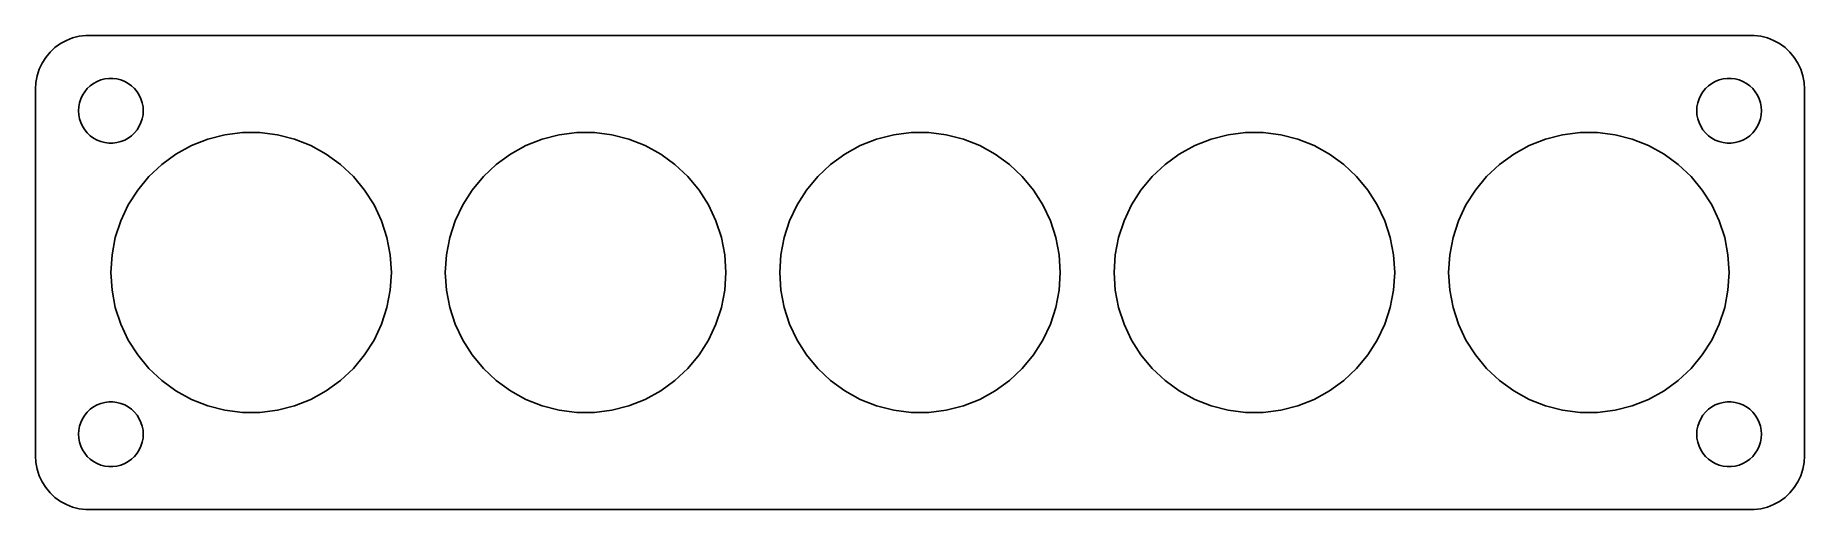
# Model space of a CAD drawing. Header units: metres. Extents: x -82 to 82, y -22 to 22.
import ezdxf

# ---------------------------------------------------------------- set-up
doc = ezdxf.new("R2010")
doc.units = ezdxf.units.M

msp = doc.modelspace()

# ---------------------------------------------------------------- linework, layer by layer
for p, q in [((-79.1289, 21.5241), (-79.6791, 21.2216)), ((-78.5451, 21.7553), (-79.1289, 21.5241)), ((-77.9369, 21.9114), (-78.5451, 21.7553)), ((-77.3139, 21.9901), (-77.9369, 21.9114)), ((77.3139, 21.9901), (-77.3139, 21.9901)), ((77.9369, 21.9114), (77.3139, 21.9901)), ((78.5451, 21.7553), (77.9369, 21.9114)), ((79.1289, 21.5241), (78.5451, 21.7553)), ((79.6791, 21.2216), (79.1289, 21.5241)), ((-81.0451, 19.9389), (-81.3815, 19.4088)), ((-80.6448, 20.4227), (-81.0451, 19.9389)), ((-80.1871, 20.8526), (-80.6448, 20.4227)), ((-79.6791, 21.2216), (-80.1871, 20.8526)), ((80.1871, 20.8526), (79.6791, 21.2216)), ((80.6448, 20.4227), (80.1871, 20.8526)), ((81.0451, 19.9389), (80.6448, 20.4227)), ((81.3815, 19.4088), (81.0451, 19.9389)), ((-81.8429, 18.2434), (-81.9606, 17.6267)), ((-81.6489, 18.8406), (-81.8429, 18.2434)), ((-81.3815, 19.4088), (-81.6489, 18.8406)), ((81.6489, 18.8406), (81.3815, 19.4088)), ((81.8429, 18.2434), (81.6489, 18.8406)), ((81.9606, 17.6267), (81.8429, 18.2434)), ((-81.9606, 17.6267), (-82, 17)), ((-82, 17), (-82, -17)), ((-77.7893, 16.1044), (-77.6289, 16.4453)), ((-77.6289, 16.4453), (-77.427, 16.7634)), ((-77.427, 16.7634), (-77.1869, 17.0536)), ((-77.1869, 17.0536), (-76.9123, 17.3115)), ((-76.9123, 17.3115), (-76.6075, 17.533)), ((-76.6075, 17.533), (-76.2773, 17.7145)), ((-76.2773, 17.7145), (-75.927, 17.8532)), ((-75.927, 17.8532), (-75.5621, 17.9469)), ((-75.5621, 17.9469), (-75.1884, 17.9941)), ((-75.1884, 17.9941), (-74.8116, 17.9941)), ((-74.8116, 17.9941), (-74.4379, 17.9469)), ((-74.4379, 17.9469), (-74.073, 17.8532)), ((-74.073, 17.8532), (-73.7227, 17.7145)), ((-73.7227, 17.7145), (-73.3925, 17.533)), ((-73.3925, 17.533), (-73.0877, 17.3115)), ((-73.0877, 17.3115), (-72.8131, 17.0536)), ((-72.8131, 17.0536), (-72.573, 16.7634)), ((-72.573, 16.7634), (-72.3711, 16.4453)), ((-72.3711, 16.4453), (-72.2107, 16.1044)), ((72.2107, 16.1044), (72.3711, 16.4453)), ((72.3711, 16.4453), (72.573, 16.7634)), ((72.573, 16.7634), (72.8131, 17.0536)), ((72.8131, 17.0536), (73.0877, 17.3115)), ((73.0877, 17.3115), (73.3925, 17.533)), ((73.3925, 17.533), (73.7227, 17.7145)), ((73.7227, 17.7145), (74.073, 17.8532)), ((74.073, 17.8532), (74.4379, 17.9469)), ((74.4379, 17.9469), (74.8116, 17.9941)), ((74.8116, 17.9941), (75.1884, 17.9941)), ((75.1884, 17.9941), (75.5621, 17.9469)), ((75.5621, 17.9469), (75.927, 17.8532)), ((75.927, 17.8532), (76.2773, 17.7145)), ((76.2773, 17.7145), (76.6075, 17.533)), ((76.6075, 17.533), (76.9123, 17.3115)), ((76.9123, 17.3115), (77.1869, 17.0536)), ((77.1869, 17.0536), (77.427, 16.7634)), ((77.427, 16.7634), (77.6289, 16.4453)), ((77.6289, 16.4453), (77.7893, 16.1044)), ((82, 17), (81.9606, 17.6267)), ((82, -17), (82, 17)), ((-78, 15), (-77.9763, 15.376)), ((-77.9763, 14.624), (-78, 15)), ((-77.9763, 15.376), (-77.9057, 15.7461)), ((-77.9057, 15.7461), (-77.7893, 16.1044)), ((-72.2107, 16.1044), (-72.0943, 15.7461)), ((-72.0943, 15.7461), (-72.0237, 15.376)), ((-72.0237, 15.376), (-72, 15)), ((-72, 15), (-72.0237, 14.624)), ((72, 15), (72.0237, 15.376)), ((72.0237, 14.624), (72, 15)), ((72.0237, 15.376), (72.0943, 15.7461)), ((72.0943, 15.7461), (72.2107, 16.1044)), ((77.7893, 16.1044), (77.9057, 15.7461)), ((77.9057, 15.7461), (77.9763, 15.376)), ((77.9763, 15.376), (78, 15)), ((78, 15), (77.9763, 14.624)), ((-77.9057, 14.2539), (-77.9763, 14.624)), ((-77.7893, 13.8956), (-77.9057, 14.2539)), ((-77.6289, 13.5547), (-77.7893, 13.8956)), ((-77.427, 13.2366), (-77.6289, 13.5547)), ((-77.1869, 12.9464), (-77.427, 13.2366)), ((-72.573, 13.2366), (-72.8131, 12.9464)), ((-72.3711, 13.5547), (-72.573, 13.2366)), ((-72.2107, 13.8956), (-72.3711, 13.5547)), ((-72.0943, 14.2539), (-72.2107, 13.8956)), ((-72.0237, 14.624), (-72.0943, 14.2539)), ((72.0943, 14.2539), (72.0237, 14.624)), ((72.2107, 13.8956), (72.0943, 14.2539)), ((72.3711, 13.5547), (72.2107, 13.8956)), ((72.573, 13.2366), (72.3711, 13.5547)), ((72.8131, 12.9464), (72.573, 13.2366)), ((77.427, 13.2366), (77.1869, 12.9464)), ((77.6289, 13.5547), (77.427, 13.2366)), ((77.7893, 13.8956), (77.6289, 13.5547)), ((77.9057, 14.2539), (77.7893, 13.8956)), ((77.9763, 14.624), (77.9057, 14.2539)), ((-76.9123, 12.6884), (-77.1869, 12.9464)), ((-76.6075, 12.467), (-76.9123, 12.6884)), ((-76.2773, 12.2855), (-76.6075, 12.467)), ((-75.927, 12.1468), (-76.2773, 12.2855)), ((-75.5621, 12.0531), (-75.927, 12.1468)), ((-75.1884, 12.0059), (-75.5621, 12.0531)), ((-74.8116, 12.0059), (-75.1884, 12.0059)), ((-74.4379, 12.0531), (-74.8116, 12.0059)), ((-74.073, 12.1468), (-74.4379, 12.0531)), ((-73.7227, 12.2855), (-74.073, 12.1468)), ((-73.3925, 12.467), (-73.7227, 12.2855)), ((-73.0877, 12.6884), (-73.3925, 12.467)), ((-72.8131, 12.9464), (-73.0877, 12.6884)), ((-68.9657, 10.9763), (-67.5351, 11.7627)), ((-67.5351, 11.7627), (-66.0172, 12.3637)), ((-66.0172, 12.3637), (-64.436, 12.7697)), ((-64.436, 12.7697), (-62.8163, 12.9743)), ((-62.8163, 12.9743), (-61.1837, 12.9743)), ((-61.1837, 12.9743), (-59.564, 12.7697)), ((-59.564, 12.7697), (-57.9828, 12.3637)), ((-57.9828, 12.3637), (-56.4649, 11.7627)), ((-56.4649, 11.7627), (-55.0342, 10.9763)), ((-37.9657, 10.9763), (-36.5351, 11.7627)), ((-36.5351, 11.7627), (-35.0172, 12.3637)), ((-35.0172, 12.3637), (-33.436, 12.7697)), ((-33.436, 12.7697), (-31.8163, 12.9743)), ((-31.8163, 12.9743), (-30.1837, 12.9743)), ((-30.1837, 12.9743), (-28.564, 12.7697)), ((-28.564, 12.7697), (-26.9828, 12.3637)), ((-26.9828, 12.3637), (-25.4649, 11.7627)), ((-25.4649, 11.7627), (-24.0342, 10.9763)), ((-6.96574, 10.9763), (-5.53513, 11.7627)), ((-5.53513, 11.7627), (-4.01721, 12.3637)), ((-4.01721, 12.3637), (-2.43594, 12.7697)), ((-2.43594, 12.7697), (-0.81627, 12.9743)), ((-0.81627, 12.9743), (0.81627, 12.9743)), ((0.81627, 12.9743), (2.43594, 12.7697)), ((2.43594, 12.7697), (4.01721, 12.3637)), ((4.01721, 12.3637), (5.53513, 11.7627)), ((5.53513, 11.7627), (6.96574, 10.9763)), ((24.0342, 10.9763), (25.4649, 11.7627)), ((25.4649, 11.7627), (26.9828, 12.3637)), ((26.9828, 12.3637), (28.564, 12.7697)), ((28.564, 12.7697), (30.1837, 12.9743)), ((30.1837, 12.9743), (31.8163, 12.9743)), ((31.8163, 12.9743), (33.436, 12.7697)), ((33.436, 12.7697), (35.0172, 12.3637)), ((35.0172, 12.3637), (36.5351, 11.7627)), ((36.5351, 11.7627), (37.9657, 10.9763)), ((55.0342, 10.9763), (56.4649, 11.7627)), ((56.4649, 11.7627), (57.9828, 12.3637)), ((57.9828, 12.3637), (59.564, 12.7697)), ((59.564, 12.7697), (61.1837, 12.9743)), ((61.1837, 12.9743), (62.8163, 12.9743)), ((62.8163, 12.9743), (64.436, 12.7697)), ((64.436, 12.7697), (66.0172, 12.3637)), ((66.0172, 12.3637), (67.5351, 11.7627)), ((67.5351, 11.7627), (68.9657, 10.9763)), ((73.0877, 12.6884), (72.8131, 12.9464)), ((73.3925, 12.467), (73.0877, 12.6884)), ((73.7227, 12.2855), (73.3925, 12.467)), ((74.073, 12.1468), (73.7227, 12.2855)), ((74.4379, 12.0531), (74.073, 12.1468)), ((74.8116, 12.0059), (74.4379, 12.0531)), ((75.1884, 12.0059), (74.8116, 12.0059)), ((75.5621, 12.0531), (75.1884, 12.0059)), ((75.927, 12.1468), (75.5621, 12.0531)), ((76.2773, 12.2855), (75.927, 12.1468)), ((76.6075, 12.467), (76.2773, 12.2855)), ((76.9123, 12.6884), (76.6075, 12.467)), ((77.1869, 12.9464), (76.9123, 12.6884)), ((-71.4766, 8.89911), (-70.2865, 10.0167)), ((-70.2865, 10.0167), (-68.9657, 10.9763)), ((-55.0342, 10.9763), (-53.7135, 10.0167)), ((-53.7135, 10.0167), (-52.5234, 8.89911)), ((-40.4766, 8.89911), (-39.2865, 10.0167)), ((-39.2865, 10.0167), (-37.9657, 10.9763)), ((-24.0342, 10.9763), (-22.7135, 10.0167)), ((-22.7135, 10.0167), (-21.5234, 8.89911)), ((-9.47658, 8.89911), (-8.2865, 10.0167)), ((-8.2865, 10.0167), (-6.96574, 10.9763)), ((6.96574, 10.9763), (8.2865, 10.0167)), ((8.2865, 10.0167), (9.47658, 8.89911)), ((21.5234, 8.89911), (22.7135, 10.0167)), ((22.7135, 10.0167), (24.0342, 10.9763)), ((37.9657, 10.9763), (39.2865, 10.0167)), ((39.2865, 10.0167), (40.4766, 8.89911)), ((52.5234, 8.89911), (53.7135, 10.0167)), ((53.7135, 10.0167), (55.0342, 10.9763)), ((68.9657, 10.9763), (70.2865, 10.0167)), ((70.2865, 10.0167), (71.4766, 8.89911)), ((-72.5172, 7.6412), (-71.4766, 8.89911)), ((-52.5234, 8.89911), (-51.4828, 7.6412)), ((-41.5172, 7.6412), (-40.4766, 8.89911)), ((-21.5234, 8.89911), (-20.4828, 7.6412)), ((-10.5172, 7.6412), (-9.47658, 8.89911)), ((9.47658, 8.89911), (10.5172, 7.6412)), ((20.4828, 7.6412), (21.5234, 8.89911)), ((40.4766, 8.89911), (41.5172, 7.6412)), ((51.4828, 7.6412), (52.5234, 8.89911)), ((71.4766, 8.89911), (72.5172, 7.6412)), ((-73.392, 6.26279), (-72.5172, 7.6412)), ((-51.4828, 7.6412), (-50.608, 6.26279)), ((-42.392, 6.26279), (-41.5172, 7.6412)), ((-20.4828, 7.6412), (-19.608, 6.26279)), ((-11.392, 6.26279), (-10.5172, 7.6412)), ((10.5172, 7.6412), (11.392, 6.26279)), ((19.608, 6.26279), (20.4828, 7.6412)), ((41.5172, 7.6412), (42.392, 6.26279)), ((50.608, 6.26279), (51.4828, 7.6412)), ((72.5172, 7.6412), (73.392, 6.26279)), ((-74.0871, 4.78561), (-73.392, 6.26279)), ((-50.608, 6.26279), (-49.9129, 4.78561)), ((-43.0871, 4.78561), (-42.392, 6.26279)), ((-19.608, 6.26279), (-18.9129, 4.78561)), ((-12.0871, 4.78561), (-11.392, 6.26279)), ((11.392, 6.26279), (12.0871, 4.78561)), ((18.9129, 4.78561), (19.608, 6.26279)), ((42.392, 6.26279), (43.0871, 4.78561)), ((49.9129, 4.78561), (50.608, 6.26279)), ((73.392, 6.26279), (74.0871, 4.78561)), ((-74.5916, 3.23296), (-74.0871, 4.78561)), ((-49.9129, 4.78561), (-49.4084, 3.23296)), ((-43.5916, 3.23296), (-43.0871, 4.78561)), ((-18.9129, 4.78561), (-18.4084, 3.23296)), ((-12.5916, 3.23296), (-12.0871, 4.78561)), ((12.0871, 4.78561), (12.5916, 3.23296)), ((18.4084, 3.23296), (18.9129, 4.78561)), ((43.0871, 4.78561), (43.5916, 3.23296)), ((49.4084, 3.23296), (49.9129, 4.78561)), ((74.0871, 4.78561), (74.5916, 3.23296)), ((-74.8975, 1.62932), (-74.5916, 3.23296)), ((-49.4084, 3.23296), (-49.1025, 1.62932)), ((-43.8975, 1.62932), (-43.5916, 3.23296)), ((-18.4084, 3.23296), (-18.1025, 1.62932)), ((-12.8975, 1.62932), (-12.5916, 3.23296)), ((12.5916, 3.23296), (12.8975, 1.62932)), ((18.1025, 1.62932), (18.4084, 3.23296)), ((43.5916, 3.23296), (43.8975, 1.62932)), ((49.1025, 1.62932), (49.4084, 3.23296)), ((74.5916, 3.23296), (74.8975, 1.62932)), ((-75, 0), (-74.8975, 1.62932)), ((-74.8975, -1.62932), (-75, 0)), ((-49.1025, 1.62932), (-49, 0)), ((-49, 0), (-49.1025, -1.62932)), ((-44, 0), (-43.8975, 1.62932)), ((-43.8975, -1.62932), (-44, 0)), ((-18.1025, 1.62932), (-18, 0)), ((-18, 0), (-18.1025, -1.62932)), ((-13, 0), (-12.8975, 1.62932)), ((-12.8975, -1.62932), (-13, 0)), ((12.8975, 1.62932), (13, 0)), ((13, 0), (12.8975, -1.62932)), ((18, 0), (18.1025, 1.62932)), ((18.1025, -1.62932), (18, 0)), ((43.8975, 1.62932), (44, 0)), ((44, 0), (43.8975, -1.62932)), ((49, 0), (49.1025, 1.62932)), ((49.1025, -1.62932), (49, 0)), ((74.8975, 1.62932), (75, 0)), ((75, 0), (74.8975, -1.62932)), ((-74.5916, -3.23296), (-74.8975, -1.62932)), ((-49.1025, -1.62932), (-49.4084, -3.23296)), ((-43.5916, -3.23296), (-43.8975, -1.62932)), ((-18.1025, -1.62932), (-18.4084, -3.23296)), ((-12.5916, -3.23296), (-12.8975, -1.62932)), ((12.8975, -1.62932), (12.5916, -3.23296)), ((18.4084, -3.23296), (18.1025, -1.62932)), ((43.8975, -1.62932), (43.5916, -3.23296)), ((49.4084, -3.23296), (49.1025, -1.62932)), ((74.8975, -1.62932), (74.5916, -3.23296)), ((-74.0871, -4.78561), (-74.5916, -3.23296)), ((-49.4084, -3.23296), (-49.9129, -4.78561)), ((-43.0871, -4.78561), (-43.5916, -3.23296)), ((-18.4084, -3.23296), (-18.9129, -4.78561)), ((-12.0871, -4.78561), (-12.5916, -3.23296)), ((12.5916, -3.23296), (12.0871, -4.78561)), ((18.9129, -4.78561), (18.4084, -3.23296)), ((43.5916, -3.23296), (43.0871, -4.78561)), ((49.9129, -4.78561), (49.4084, -3.23296)), ((74.5916, -3.23296), (74.0871, -4.78561)), ((-73.392, -6.26279), (-74.0871, -4.78561)), ((-49.9129, -4.78561), (-50.608, -6.26279)), ((-42.392, -6.26279), (-43.0871, -4.78561)), ((-18.9129, -4.78561), (-19.608, -6.26279)), ((-11.392, -6.26279), (-12.0871, -4.78561)), ((12.0871, -4.78561), (11.392, -6.26279)), ((19.608, -6.26279), (18.9129, -4.78561)), ((43.0871, -4.78561), (42.392, -6.26279)), ((50.608, -6.26279), (49.9129, -4.78561)), ((74.0871, -4.78561), (73.392, -6.26279)), ((-72.5172, -7.6412), (-73.392, -6.26279)), ((-50.608, -6.26279), (-51.4828, -7.6412)), ((-41.5172, -7.6412), (-42.392, -6.26279)), ((-19.608, -6.26279), (-20.4828, -7.6412)), ((-10.5172, -7.6412), (-11.392, -6.26279)), ((11.392, -6.26279), (10.5172, -7.6412)), ((20.4828, -7.6412), (19.608, -6.26279)), ((42.392, -6.26279), (41.5172, -7.6412)), ((51.4828, -7.6412), (50.608, -6.26279)), ((73.392, -6.26279), (72.5172, -7.6412)), ((-71.4766, -8.89911), (-72.5172, -7.6412)), ((-51.4828, -7.6412), (-52.5234, -8.89911)), ((-40.4766, -8.89911), (-41.5172, -7.6412)), ((-20.4828, -7.6412), (-21.5234, -8.89911)), ((-9.47658, -8.89911), (-10.5172, -7.6412)), ((10.5172, -7.6412), (9.47658, -8.89911)), ((21.5234, -8.89911), (20.4828, -7.6412)), ((41.5172, -7.6412), (40.4766, -8.89911)), ((52.5234, -8.89911), (51.4828, -7.6412)), ((72.5172, -7.6412), (71.4766, -8.89911)), ((-70.2865, -10.0167), (-71.4766, -8.89911)), ((-52.5234, -8.89911), (-53.7135, -10.0167)), ((-39.2865, -10.0167), (-40.4766, -8.89911)), ((-21.5234, -8.89911), (-22.7135, -10.0167)), ((-8.2865, -10.0167), (-9.47658, -8.89911)), ((9.47658, -8.89911), (8.2865, -10.0167)), ((22.7135, -10.0167), (21.5234, -8.89911)), ((40.4766, -8.89911), (39.2865, -10.0167)), ((53.7135, -10.0167), (52.5234, -8.89911)), ((71.4766, -8.89911), (70.2865, -10.0167)), ((-68.9657, -10.9763), (-70.2865, -10.0167)), ((-67.5351, -11.7627), (-68.9657, -10.9763)), ((-55.0342, -10.9763), (-56.4649, -11.7627)), ((-53.7135, -10.0167), (-55.0342, -10.9763)), ((-37.9657, -10.9763), (-39.2865, -10.0167)), ((-36.5351, -11.7627), (-37.9657, -10.9763)), ((-24.0342, -10.9763), (-25.4649, -11.7627)), ((-22.7135, -10.0167), (-24.0342, -10.9763)), ((-6.96574, -10.9763), (-8.2865, -10.0167)), ((-5.53513, -11.7627), (-6.96574, -10.9763)), ((6.96574, -10.9763), (5.53513, -11.7627)), ((8.2865, -10.0167), (6.96574, -10.9763)), ((24.0342, -10.9763), (22.7135, -10.0167)), ((25.4649, -11.7627), (24.0342, -10.9763)), ((37.9657, -10.9763), (36.5351, -11.7627)), ((39.2865, -10.0167), (37.9657, -10.9763)), ((55.0342, -10.9763), (53.7135, -10.0167)), ((56.4649, -11.7627), (55.0342, -10.9763)), ((68.9657, -10.9763), (67.5351, -11.7627)), ((70.2865, -10.0167), (68.9657, -10.9763)), ((-77.427, -13.2366), (-77.1869, -12.9464)), ((-77.1869, -12.9464), (-76.9123, -12.6884)), ((-76.9123, -12.6884), (-76.6075, -12.467)), ((-76.6075, -12.467), (-76.2773, -12.2855)), ((-76.2773, -12.2855), (-75.927, -12.1468)), ((-75.927, -12.1468), (-75.5621, -12.0531)), ((-75.5621, -12.0531), (-75.1884, -12.0059)), ((-75.1884, -12.0059), (-74.8116, -12.0059)), ((-74.8116, -12.0059), (-74.4379, -12.0531)), ((-74.4379, -12.0531), (-74.073, -12.1468)), ((-74.073, -12.1468), (-73.7227, -12.2855)), ((-73.7227, -12.2855), (-73.3925, -12.467)), ((-73.3925, -12.467), (-73.0877, -12.6884)), ((-73.0877, -12.6884), (-72.8131, -12.9464)), ((-72.8131, -12.9464), (-72.573, -13.2366)), ((-66.0172, -12.3637), (-67.5351, -11.7627)), ((-64.436, -12.7697), (-66.0172, -12.3637)), ((-62.8163, -12.9743), (-64.436, -12.7697)), ((-61.1837, -12.9743), (-62.8163, -12.9743)), ((-59.564, -12.7697), (-61.1837, -12.9743)), ((-57.9828, -12.3637), (-59.564, -12.7697)), ((-56.4649, -11.7627), (-57.9828, -12.3637)), ((-35.0172, -12.3637), (-36.5351, -11.7627)), ((-33.436, -12.7697), (-35.0172, -12.3637)), ((-31.8163, -12.9743), (-33.436, -12.7697)), ((-30.1837, -12.9743), (-31.8163, -12.9743)), ((-28.564, -12.7697), (-30.1837, -12.9743)), ((-26.9828, -12.3637), (-28.564, -12.7697)), ((-25.4649, -11.7627), (-26.9828, -12.3637)), ((-4.01721, -12.3637), (-5.53513, -11.7627)), ((-2.43594, -12.7697), (-4.01721, -12.3637)), ((-0.81627, -12.9743), (-2.43594, -12.7697)), ((0.81627, -12.9743), (-0.81627, -12.9743)), ((2.43594, -12.7697), (0.81627, -12.9743)), ((4.01721, -12.3637), (2.43594, -12.7697)), ((5.53513, -11.7627), (4.01721, -12.3637)), ((26.9828, -12.3637), (25.4649, -11.7627)), ((28.564, -12.7697), (26.9828, -12.3637)), ((30.1837, -12.9743), (28.564, -12.7697)), ((31.8163, -12.9743), (30.1837, -12.9743)), ((33.436, -12.7697), (31.8163, -12.9743)), ((35.0172, -12.3637), (33.436, -12.7697)), ((36.5351, -11.7627), (35.0172, -12.3637)), ((57.9828, -12.3637), (56.4649, -11.7627)), ((59.564, -12.7697), (57.9828, -12.3637)), ((61.1837, -12.9743), (59.564, -12.7697)), ((62.8163, -12.9743), (61.1837, -12.9743)), ((64.436, -12.7697), (62.8163, -12.9743)), ((66.0172, -12.3637), (64.436, -12.7697)), ((67.5351, -11.7627), (66.0172, -12.3637)), ((72.573, -13.2366), (72.8131, -12.9464)), ((72.8131, -12.9464), (73.0877, -12.6884)), ((73.0877, -12.6884), (73.3925, -12.467)), ((73.3925, -12.467), (73.7227, -12.2855)), ((73.7227, -12.2855), (74.073, -12.1468)), ((74.073, -12.1468), (74.4379, -12.0531)), ((74.4379, -12.0531), (74.8116, -12.0059)), ((74.8116, -12.0059), (75.1884, -12.0059)), ((75.1884, -12.0059), (75.5621, -12.0531)), ((75.5621, -12.0531), (75.927, -12.1468)), ((75.927, -12.1468), (76.2773, -12.2855)), ((76.2773, -12.2855), (76.6075, -12.467)), ((76.6075, -12.467), (76.9123, -12.6884)), ((76.9123, -12.6884), (77.1869, -12.9464)), ((77.1869, -12.9464), (77.427, -13.2366)), ((-78, -15), (-77.9763, -14.624)), ((-77.9763, -14.624), (-77.9057, -14.2539)), ((-77.9057, -14.2539), (-77.7893, -13.8956)), ((-77.7893, -13.8956), (-77.6289, -13.5547)), ((-77.6289, -13.5547), (-77.427, -13.2366)), ((-72.573, -13.2366), (-72.3711, -13.5547)), ((-72.3711, -13.5547), (-72.2107, -13.8956)), ((-72.2107, -13.8956), (-72.0943, -14.2539)), ((-72.0943, -14.2539), (-72.0237, -14.624)), ((-72.0237, -14.624), (-72, -15)), ((72, -15), (72.0237, -14.624)), ((72.0237, -14.624), (72.0943, -14.2539)), ((72.0943, -14.2539), (72.2107, -13.8956)), ((72.2107, -13.8956), (72.3711, -13.5547)), ((72.3711, -13.5547), (72.573, -13.2366)), ((77.427, -13.2366), (77.6289, -13.5547)), ((77.6289, -13.5547), (77.7893, -13.8956)), ((77.7893, -13.8956), (77.9057, -14.2539)), ((77.9057, -14.2539), (77.9763, -14.624)), ((77.9763, -14.624), (78, -15)), ((-77.9763, -15.376), (-78, -15)), ((-77.9057, -15.7461), (-77.9763, -15.376)), ((-77.7893, -16.1044), (-77.9057, -15.7461)), ((-77.6289, -16.4453), (-77.7893, -16.1044)), ((-72.2107, -16.1044), (-72.3711, -16.4453)), ((-72.0943, -15.7461), (-72.2107, -16.1044)), ((-72.0237, -15.376), (-72.0943, -15.7461)), ((-72, -15), (-72.0237, -15.376)), ((72.0237, -15.376), (72, -15)), ((72.0943, -15.7461), (72.0237, -15.376)), ((72.2107, -16.1044), (72.0943, -15.7461)), ((72.3711, -16.4453), (72.2107, -16.1044)), ((77.7893, -16.1044), (77.6289, -16.4453)), ((77.9057, -15.7461), (77.7893, -16.1044)), ((77.9763, -15.376), (77.9057, -15.7461)), ((78, -15), (77.9763, -15.376)), ((-82, -17), (-81.9606, -17.6267)), ((-81.9606, -17.6267), (-81.8429, -18.2434)), ((-77.427, -16.7634), (-77.6289, -16.4453)), ((-77.1869, -17.0536), (-77.427, -16.7634)), ((-76.9123, -17.3115), (-77.1869, -17.0536)), ((-76.6075, -17.533), (-76.9123, -17.3115)), ((-76.2773, -17.7145), (-76.6075, -17.533)), ((-75.927, -17.8532), (-76.2773, -17.7145)), ((-75.5621, -17.9469), (-75.927, -17.8532)), ((-75.1884, -17.9941), (-75.5621, -17.9469)), ((-74.8116, -17.9941), (-75.1884, -17.9941)), ((-74.4379, -17.9469), (-74.8116, -17.9941)), ((-74.073, -17.8532), (-74.4379, -17.9469)), ((-73.7227, -17.7145), (-74.073, -17.8532)), ((-73.3925, -17.533), (-73.7227, -17.7145)), ((-73.0877, -17.3115), (-73.3925, -17.533)), ((-72.8131, -17.0536), (-73.0877, -17.3115)), ((-72.573, -16.7634), (-72.8131, -17.0536)), ((-72.3711, -16.4453), (-72.573, -16.7634)), ((72.573, -16.7634), (72.3711, -16.4453)), ((72.8131, -17.0536), (72.573, -16.7634)), ((73.0877, -17.3115), (72.8131, -17.0536)), ((73.3925, -17.533), (73.0877, -17.3115)), ((73.7227, -17.7145), (73.3925, -17.533)), ((74.073, -17.8532), (73.7227, -17.7145)), ((74.4379, -17.9469), (74.073, -17.8532)), ((74.8116, -17.9941), (74.4379, -17.9469)), ((75.1884, -17.9941), (74.8116, -17.9941)), ((75.5621, -17.9469), (75.1884, -17.9941)), ((75.927, -17.8532), (75.5621, -17.9469)), ((76.2773, -17.7145), (75.927, -17.8532)), ((76.6075, -17.533), (76.2773, -17.7145)), ((76.9123, -17.3115), (76.6075, -17.533)), ((77.1869, -17.0536), (76.9123, -17.3115)), ((77.427, -16.7634), (77.1869, -17.0536)), ((77.6289, -16.4453), (77.427, -16.7634)), ((81.8429, -18.2434), (81.9606, -17.6267)), ((81.9606, -17.6267), (82, -17)), ((-81.8429, -18.2434), (-81.6489, -18.8406)), ((-81.6489, -18.8406), (-81.3815, -19.4088)), ((-81.3815, -19.4088), (-81.0451, -19.9389)), ((81.0451, -19.9389), (81.3815, -19.4088)), ((81.3815, -19.4088), (81.6489, -18.8406)), ((81.6489, -18.8406), (81.8429, -18.2434)), ((-81.0451, -19.9389), (-80.6448, -20.4227)), ((-80.6448, -20.4227), (-80.1871, -20.8526)), ((-80.1871, -20.8526), (-79.6791, -21.2216)), ((-79.6791, -21.2216), (-79.1289, -21.5241)), ((79.1289, -21.5241), (79.6791, -21.2216)), ((79.6791, -21.2216), (80.1871, -20.8526)), ((80.1871, -20.8526), (80.6448, -20.4227)), ((80.6448, -20.4227), (81.0451, -19.9389)), ((-79.1289, -21.5241), (-78.5451, -21.7553)), ((-78.5451, -21.7553), (-77.9369, -21.9114)), ((-77.9369, -21.9114), (-77.3139, -21.9901)), ((-77.3139, -21.9901), (77.3139, -21.9901)), ((77.3139, -21.9901), (77.9369, -21.9114)), ((77.9369, -21.9114), (78.5451, -21.7553)), ((78.5451, -21.7553), (79.1289, -21.5241))]:
    msp.add_line(p, q)

doc.saveas('drawing.dxf')
